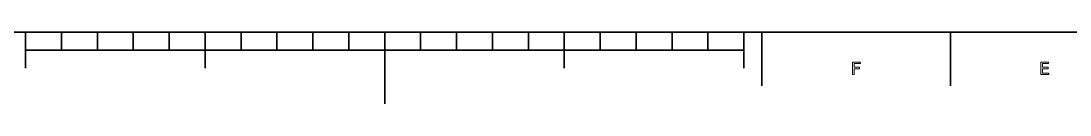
# Model space of a CAD drawing. Extents: x 0 to 841, y 0 to 594.
# Drawn here: x 319.2 to 611.3, y 0 to 20 of the extents above; entities that cross this region are included whole.
import ezdxf

# ---------------------------------------------------------------- set-up
doc = ezdxf.new("R2010")
doc.units = 0

msp = doc.modelspace()

# ---------------------------------------------------------------- linework, layer by layer
at = {"color": 7, "lineweight": 35}
for p, q in [((20, 20), (821, 20)), ((420.5, 20), (420.5, 0)), ((320.5, 15), (520.5, 15))]:
    msp.add_line(p, q, dxfattribs=at)
at = {"color": 7, "lineweight": 35, "ltscale": 0.25}
for p, q in [((320.5, 20), (320.5, 10)), ((370.5, 20), (370.5, 10)), ((470.5, 20), (470.5, 10)), ((520.5, 20), (520.5, 10))]:
    msp.add_line(p, q, dxfattribs=at)
at = {"color": 7, "lineweight": 35, "ltscale": 0.125}
for p, q in [((330.5, 20), (330.5, 15)), ((340.5, 20), (340.5, 15)), ((350.5, 20), (350.5, 15)), ((360.5, 20), (360.5, 15)), ((380.5, 20), (380.5, 15)), ((390.5, 20), (390.5, 15)), ((400.5, 20), (400.5, 15)), ((410.5, 20), (410.5, 15)), ((430.5, 20), (430.5, 15)), ((440.5, 20), (440.5, 15)), ((450.5, 20), (450.5, 15)), ((460.5, 20), (460.5, 15)), ((480.5, 20), (480.5, 15)), ((490.5, 20), (490.5, 15)), ((500.5, 20), (500.5, 15)), ((510.5, 20), (510.5, 15))]:
    msp.add_line(p, q, dxfattribs=at)
at = {"color": 7, "lineweight": 35, "ltscale": 0.375}
for p, q in [((525.5, 20), (525.5, 5)), ((578, 20), (578, 5))]:
    msp.add_line(p, q, dxfattribs=at)
at = {"color": 7, "lineweight": 13}
for points in [[(550.716125, 8.166786), (551.185181, 8.166786), (551.185181, 9.775576), (552.657776, 9.775576), (552.657776, 10.194164), (551.185181, 10.194164), (551.185181, 11.243155), (552.995667, 11.243155), (552.995667, 11.666786), (550.716125, 11.666786)], [(603.190918, 8.166786), (605.409973, 8.166786), (605.409973, 8.590417), (603.654907, 8.590417), (603.654907, 9.775576), (605.218323, 9.775576), (605.218323, 10.194164), (603.654907, 10.194164), (603.654907, 11.243155), (605.369629, 11.243155), (605.369629, 11.666786), (603.190918, 11.666786)]]:
    msp.add_lwpolyline(points, close=True, dxfattribs=at)

doc.saveas('drawing.dxf')
